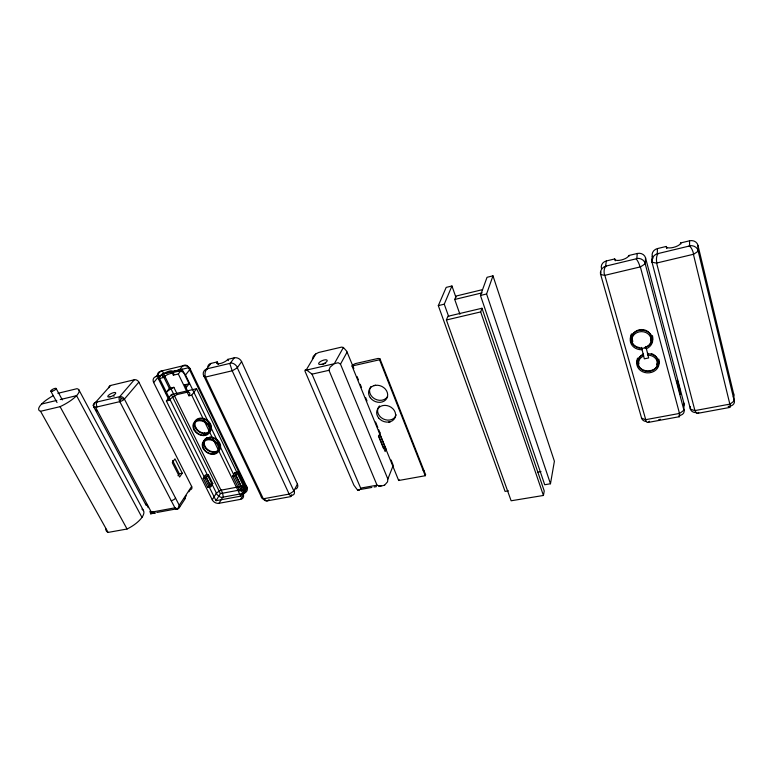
<?xml version="1.0" encoding="UTF-8"?>
<svg xmlns="http://www.w3.org/2000/svg" width="773" height="773" viewBox="0 0 773 773"><rect width="100%" height="100%" fill="white"/><g stroke="black" fill="none" stroke-linecap="round" stroke-linejoin="round"><path stroke-width="1.16" d="M312.379 359.059L313.403 356.15L315.809 353.937A23.412 8.406 -22.6 0 1 318.698 352.469L341.531 347.125A23.412 8.406 -22.6 0 1 343.386 347.492L346.681 351.155L353.86 368.46M657.475 248.577L657.272 253.457A21.286 7.401 -15.6 0 0 657.929 253.592L688.946 246.123A21.286 7.401 -15.6 0 0 689.622 245.659L689.516 240.809L680.655 242.954A7.479 2.599 -15.6 0 1 673.399 247.418A7.479 2.599 -15.6 0 1 666.191 246.461L657.475 248.577A6.976 6.261 -9.6 0 0 652.277 256.288L651.987 262.076L690.386 408.898A26.543 12.387 -12.8 0 0 694.917 410.598L729.847 404.134A26.543 12.387 -12.8 0 0 734.224 400.752L733.625 393.757L697.951 245.312A7.121 6.329 -12.9 0 0 689.516 240.809M647.59 352.797L647.542 353.792A11.141 9.547 -0.4 0 1 658.354 366.653A11.141 9.547 -0.4 0 1 640.363 370.383A11.141 9.547 -0.4 0 1 643.194 354.701L643.252 353.705M647.697 353.203L647.909 355.145A9.556 8.194 -0.4 0 1 656.808 366.267A9.556 8.194 -0.4 0 1 641.503 369.436A9.556 8.194 -0.4 0 1 643.561 356.053L643.358 354.102M641.503 347.386L644.334 358.846L648.673 357.947L645.851 346.468L646.18 348.816A11.237 9.769 -1.1 0 0 649.136 332.786A11.237 9.769 -1.1 0 0 630.961 336.584A11.237 9.769 -1.1 0 0 641.822 349.734L641.764 348.323A10.735 9.334 -1.2 0 0 646.112 347.425M600.94 271.98L600.602 274.309L641.532 417.951A25.78 12.136 -14.2 0 0 645.726 419.671L679.496 413.429A25.78 12.136 -14.2 0 0 683.921 410.086L645.175 263.68L645.552 257.892A6.88 6.213 -7.2 0 0 637.242 253.476L628.7 255.544A7.257 2.541 -16.6 0 1 621.415 259.97A7.257 2.541 -16.6 0 1 614.728 258.936L606.322 260.974A6.754 6.136 -3 0 0 601.462 268.492M360.778 488.778L358.778 490.266A3.739 1.469 79.9 0 0 359.136 489.705L357.551 489.985M637.242 253.476L636.846 258.366A20.649 7.228 -16.6 0 1 636.16 258.82L606.235 266.028A20.649 7.228 -16.6 0 1 605.626 265.883L606.322 260.974M550.473 483.763L554.396 461.239L492.971 275.835L487.038 277.304L480.458 295.46L544.714 484.739L550.473 483.763L486.584 293.982L492.971 275.835M543.429 495.464L544.24 490.981L481.985 308.253L447.886 316.302L446.398 319.983L511.127 500.778L543.429 495.464L480.69 311.915L481.985 308.253M378.103 358.44L355.338 363.6A23.238 8.822 -22 0 0 352.498 365.117L352.024 366.006L398.675 480.497L425.247 475.733L425.594 474.738L379.987 358.894A23.229 8.812 -22 0 0 378.103 358.44M398.675 480.497L399.061 479.502M384.693 485.086L387.553 481.811L387.853 479.038L393.235 465.394L391.119 460.003M459.925 314.263L454.727 299.47L456.118 296.049L482.255 289.701M385.978 449.586L385.147 451.577L378.799 436.03L380.084 433.083L378.722 429.759M448.717 316.679L444.262 304.185L451.944 285.981L446.185 287.401L438.32 305.625L505.078 491.406L508.431 490.845M425.247 475.733L379.553 359.783L379.987 358.894M291.721 495L291.527 495.367A16.542 7.343 -25.1 0 1 291.092 495.667M263.303 498.788L205.473 377.06A23.374 7.701 -24.3 0 1 203.705 375.668L261.371 496.904A22.098 9.73 -25.1 0 0 263.303 498.788L289.15 494.092A22.098 9.73 -25.1 0 0 293.837 490.981L297.412 484.072L241.62 361.667A5.884 4.783 35.1 0 0 234.258 357.822L227.822 359.368A6.174 2.01 -24.3 0 1 220.402 363.503A6.174 2.01 -24.3 0 1 217.271 361.899L210.923 363.426A5.846 4.686 35.8 0 0 207.84 366.673M124.163 398.994L121.081 398.704A6.638 1.159 -61.5 0 0 119.796 401.622L174.92 507.832A3.527 1.933 80.3 0 0 177.742 508.644L178.631 507.291M387.853 479.038L340.487 364.141L347.106 352.092M343.386 347.492L334.322 363.677L338.188 362.721L340.487 364.141M240.577 499.348A5.421 4.116 29.5 0 0 243.137 494.111L247.06 487.377L190.226 369.03A22.987 7.324 -25.2 0 0 188.593 367.716L163.576 373.726A22.987 7.324 -25.2 0 0 158.62 376.596L153.682 382.567L212.256 499.812A5.372 4.049 30.2 0 0 218.991 503.3L240.577 499.348L243.939 493.58A16.291 7.005 -26.3 0 0 243.698 493.319A5.537 4.367 -87 0 0 245.399 485.502M242.925 490.275L244.964 486.806L237.891 472.09L234.77 472.69L232.673 476.12L239.804 490.855L242.925 490.275L235.804 475.511L237.891 472.09M240.722 496.15L244.877 489.048L196.564 388.732L171.413 394.549L166.369 400.965L216.034 500.691L240.722 496.15L191.723 395.167L196.564 388.732M239.804 490.855L241.862 487.386L244.964 486.806M315.809 353.937L306.108 370.122L304.968 370.161L304.997 371.185L353.928 485.241L357.474 489.947M218.991 503.3L222.489 497.551A16.291 7.005 -26.3 0 1 223.146 497.126L243.698 493.319M216.034 500.691L220.382 493.618L244.877 489.048M212.256 499.812L216.421 493.116A21.77 9.266 -26.3 0 1 221.001 490.169L245.263 485.608A21.77 9.266 -26.3 0 1 247.06 487.377A5.498 4.667 -1.3 0 1 243.862 493.387M210.758 486.768L212.797 483.55L208.372 474.622L205.318 475.221L203.241 478.41L207.695 487.357L210.758 486.768L206.304 477.811L208.372 474.622M207.695 487.357L209.754 484.14L212.797 483.55M179.288 507.658L185.404 498.343M184.293 498.701L186.254 495.735M188.863 491.773L190.168 489.792A3.459 2.59 31.7 0 0 191.656 486.439L138.86 382.133A3.662 2.812 37.8 0 0 134.309 379.765L110.626 385.466L95.562 402.346A3.739 2.783 37.8 0 0 93.804 404.646M191.656 486.439L179.249 505.252A3.546 2.609 31.5 0 1 177.742 508.644L156.851 512.48M206.275 438.668A9.102 7.034 32.3 0 1 209.377 438.02L210.024 437.064A9.092 7.025 32.4 0 1 220.547 447.577A9.092 7.025 32.4 0 1 207.724 450.273A9.092 7.025 32.4 0 1 206.932 437.721L206.575 439.277A8.387 6.474 32.3 0 1 209.676 438.629L210.024 437.064M206.575 439.277L206.932 437.721M182.254 473.192L179.616 477.047L172.282 462.66L174.978 458.862L182.254 473.192L179.317 473.772L177.993 475.704M204.033 434.078A8.513 6.609 33.5 0 0 207.145 433.421L207.792 432.474L207.425 434.001A9.199 7.141 33.5 0 1 204.323 434.658L204.69 433.131L204.323 434.658M205.473 377.06L232.2 370.789A23.374 7.701 -24.3 0 0 237.282 367.755L241.62 361.667M234.258 357.822L230.499 362.981A17.566 5.711 -24.3 0 1 229.774 363.416L207.241 368.779A17.566 5.711 -24.3 0 1 207 368.576L210.923 363.426M189.105 383.785L185.404 388.577A11.904 3.923 -25.3 0 0 184.563 384.848L189.105 383.785L182.08 369.262L162.282 374.026L158.388 378.741L169.123 400.337A11.866 3.991 -25.3 0 1 177.375 394.481L188.052 392.017A11.866 3.991 -25.3 0 1 188.921 395.805L191.723 395.167M243.137 494.111L185.53 374.992L190.226 369.03M173.867 387.341L169.384 388.394L165.567 393.186A11.904 3.923 -25.3 0 1 173.867 387.341L177.375 394.481M158.388 378.741L163.277 377.572A6.068 1.913 -25.1 0 1 170.63 373.514A6.068 1.913 -25.1 0 1 173.355 375.166L178.302 373.987L182.08 369.262M153.682 382.567A5.74 4.454 37.1 0 1 156.001 376.596L162.079 375.137A6.068 1.904 -25.1 0 1 169.442 371.088A6.068 1.904 -25.1 0 1 172.157 372.721L178.321 371.243L182.389 366.18A5.836 4.532 -84.1 0 1 188.738 367.59M156.001 376.596L160.214 371.533A17.277 5.421 -25.1 0 1 160.929 371.117L182.167 365.987A17.277 5.421 -25.1 0 1 182.389 366.18A5.855 5.421 15.9 0 1 190.332 368.982M138.86 382.133L124.405 399.09A3.768 1.188 -26 0 1 119.786 401.641L95.581 407.284A6.725 4.136 18.1 0 1 92.963 405.303L95.562 402.346L119.728 396.665L134.309 379.765M384.558 485.164L380.103 486.362L377.05 485.202L360.662 488.101L312.002 374.103L307.509 370.721A3.933 1.633 77.1 0 1 307.818 369.774M373.852 385.611L375.63 385.225M390.278 421.816L388.577 422.164M57.869 393.322L76.991 388.684A22.417 6.484 -26.5 0 1 60.072 406.666L40.563 411.284L108.104 532.413L127.062 529.012A21.18 8.426 -28.3 0 0 141.903 509.107M454.727 299.47L482.159 292.832M438.32 305.625L444.262 304.185M480.458 295.46L486.584 293.982M41.616 404.037L56.758 400.404M60.246 399.564L76.556 395.65L141.971 517.388M600.602 274.309A27.47 9.749 -16.5 0 0 604.844 275.333L640.363 266.888A27.47 9.749 -16.5 0 0 645.175 263.68M651.987 262.076A28.311 9.972 -15.5 0 0 656.596 263.042L693.41 254.298A28.311 9.972 -15.5 0 0 698.183 251.061L697.951 245.312M446.398 319.983L480.69 311.915M166.369 400.965L169.123 400.337M306.185 370.151L334.178 363.754L330.09 367.175L328.94 370.248L377.031 485.173M312.021 374.151L328.96 370.315M352.024 366.006L379.553 359.783M203.241 478.41L206.304 477.811M232.673 476.12L235.804 475.511M386.104 448.301L383.408 448.263L378.451 436.117M174.92 507.832L151.344 512.18L95.581 407.284A3.749 1.159 -26.3 0 1 94.229 406.144M658.741 419.633L660.5 419.314M679.525 416.666L648.209 422.416M729.625 407.468L697.246 413.42M266.801 500.933L290.783 496.604M360.286 489.493L371.852 487.434M374.161 487.019L376.47 486.613M378.78 486.198L381.099 485.782M537.525 472.216L541.003 471.617M393.071 467.018L393.554 466.506M121.226 398.337L120.675 397.631M379.417 432.494L379.939 432.948M60.072 406.666L127.062 529.012M50.834 391.244L57.038 402.569M56.1 388.433L62.342 399.902M78.952 389.969L143.507 510.663M95.92 409.323L97.04 411.439M146.628 504.663L148.232 507.677M93.823 407.033L145.855 504.808M172.553 460.486L179.317 473.772M158.62 376.596L216.421 493.116M205.318 475.221L209.754 484.14M162.282 374.026L169.384 388.394M162.079 375.137L163.277 377.572M171.413 394.549L220.382 493.618M163.576 373.726L221.001 490.169M172.157 372.721L173.355 375.166M184.563 384.848L188.052 392.017M178.302 373.987L188.921 395.805M207.145 433.421L207.425 434.001M209.377 438.02L209.676 438.629M234.77 472.69L241.862 487.386M188.593 367.716L245.263 485.608M216.865 362.74L217.377 363.832M217.271 361.899L218.44 364.402M227.822 359.368L228.402 360.624M289.15 494.092L232.113 370.605L229.784 363.465M237.282 367.755L293.837 490.981M357.039 376.499L358.401 379.823M360.208 384.268L361.561 387.592M365.629 397.583L366.982 400.907M375.562 421.99L377.823 427.537M380.152 434.581L385.553 447.857M451.944 285.981L455.935 297.354M604.844 275.333L645.726 419.671M614.728 258.936L615.25 260.801M628.7 255.544L628.951 256.491M640.363 266.888L679.496 413.429M645.552 257.892L683.863 403.1L683.921 410.086M656.596 263.042L694.917 410.598M652.277 256.288L652.885 258.617M666.191 246.461L666.529 247.804M666.539 247.234L666.877 248.568M680.655 242.954L680.897 243.92M693.41 254.298L729.847 404.134M698.183 251.061L734.224 400.752M149.885 511.388L150.754 513.958L154.233 512.963A3.517 2.561 32.1 0 1 152.735 512.895M690.347 406.569L690.386 408.898M641.435 348.372A9.634 8.377 -1.1 0 1 632.488 337.009A9.634 8.377 -1.1 0 1 647.948 333.772A9.634 8.377 -1.1 0 1 645.803 347.454M679.119 413.024A6.551 1.333 68.2 0 1 678.559 416.347M636.247 259.11A6.957 1.527 69.9 0 1 640.005 266.666M684.105 410.086A6.638 5.169 23.7 0 1 679.023 415.43M636.875 258.453A6.928 6 28.2 0 1 645.378 263.651M649.436 421.217A6.455 2.908 -83.3 0 1 645.581 419.894M683.863 403.1A6.513 5.43 -0.5 0 1 683.593 406.202M646.566 421.556A6.513 5.691 -31.5 0 1 641.455 417.98M604.67 275.488A6.909 3.759 83.9 0 1 606.235 266.028M600.524 274.328A7.005 6.049 -37.9 0 1 605.684 266.125M652.509 335.733A11.199 9.74 -1.3 0 1 645.126 347.241M639.986 347.666A11.199 9.74 -1.3 0 1 631.473 333.907M658.828 359.155A11.102 9.527 -0.5 0 1 647.378 370.847A11.102 9.527 -0.5 0 1 637.551 358.16M646.228 347.831A11.218 9.749 -1.2 0 1 645.184 348.198M647.397 354.169A9.537 8.184 -0.4 0 1 647.958 354.16M651.233 353.493A9.518 8.174 -0.5 0 1 656.548 364.75M638.981 363.812A9.518 8.174 -0.5 0 1 642.527 354.507M632.836 341.347A9.605 8.348 -1.3 0 1 641.261 329.54A9.605 8.348 -1.3 0 1 650.624 340.7M733.625 393.757A6.706 5.537 -4.1 0 1 733.258 396.926M698.753 412.386A6.561 2.657 89.9 0 1 695.072 410.357M656.789 262.859A7.054 3.005 86.8 0 1 657.978 253.834M734.447 400.762A6.841 5.392 18.2 0 1 729.354 406.231M689.651 245.756A7.131 6.29 18.4 0 1 698.434 251.022M730.118 404.405A6.686 1.749 61.7 0 1 728.127 406.154M696.773 412.473A6.667 5.749 -33.6 0 1 690.318 408.927M651.91 262.095A7.199 6.097 -40 0 1 657.321 253.699M688.927 246.046A7.083 2.522 73 0 1 693.642 254.414M178.321 371.243A5.778 4.551 36.7 0 1 185.53 374.992M221.01 489.56A5.479 1.159 69.6 0 1 223.126 497.087M161.055 371.349A5.807 1.285 68 0 1 163.586 373.127M222.46 497.493A5.421 3.15 44 0 1 216.198 493.116M158.397 376.606A5.778 3.469 48.6 0 1 160.272 371.649M204.971 433.711A9.189 7.141 33.5 0 1 194.381 423.005A9.189 7.141 33.5 0 1 207.309 420.27A9.189 7.141 33.5 0 1 208.082 433.054M297.412 484.072A5.527 4.309 27.3 0 1 295.846 489.048M269.081 499.658A5.711 4.029 -85.4 0 1 263.342 498.749M205.521 377.021A6.029 4.512 87.2 0 1 207.319 368.953M294.146 491.01A5.672 3.556 41.5 0 1 291.489 495.251M230.538 363.059A6.039 3.952 46.9 0 1 237.601 367.726M291.15 496.421A5.749 0.754 64 0 1 289.092 493.802M265.468 499.899A5.643 5.073 1.5 0 1 261.274 496.942M203.608 375.697A6 5.363 5 0 1 207.077 368.769M174.94 507.822A6.339 4.29 21.9 0 0 178.109 508.847L179.249 505.281L124.405 399.09A3.768 2.85 37.4 0 0 119.728 396.665A3.71 2.126 75.6 0 0 119.786 401.641M150.793 513.707A6.319 0.638 -61.5 0 1 151.353 512.17M155.557 512.866A3.498 1.981 80.4 0 1 152.803 511.919M147.595 505.127A3.585 1.42 -27.6 0 1 146.097 503.658M175.558 498.112A3.604 1.459 -27.2 0 1 171.21 500.691M97.079 406.927A3.672 2.184 75.5 0 1 97.06 401.989M108.877 387.737A3.633 2.754 38.1 0 1 110.626 385.466M113.805 396.201A4.396 1.362 -26 0 1 114.182 396.056M40.563 411.284A22.417 6.484 -26.5 0 1 52.854 395.892M108.104 532.413A21.18 8.426 -28.3 0 1 105.785 528.809M423.15 470.438A22.069 10.6 -21.9 0 1 424.058 470.815M424.686 474.351A22.021 10.658 -21.9 0 1 425.594 474.738M396.182 414.84A9.682 8.078 23.7 0 1 382.973 418.802A9.682 8.078 23.7 0 1 379.456 405.931M387.621 396.472A9.769 8.232 25 0 1 374.547 398.762A9.769 8.232 25 0 1 370.856 386.558M358.701 490.285A9.044 4.445 80.9 0 1 357.561 490.111M322.467 364.547A4.619 1.681 -22.7 0 1 325.655 363.329M305.837 369.832A9.498 1.817 38.1 0 1 307.103 370.286M677.39 380.065L677.39 383.35L680.317 394.423L680.308 391.099L677.39 380.065M194.467 429.827A8.522 6.609 33.5 0 0 208.304 433.015A8.522 6.609 33.5 0 0 201.685 420.908A8.522 6.609 33.5 0 0 194.467 429.827M195.907 427.788A8.503 6.599 33.5 0 0 209.705 430.976A8.503 6.599 33.5 0 0 203.115 418.889A8.503 6.599 33.5 0 0 195.907 427.788M193.994 429.836A9.208 7.15 33.5 0 0 208.952 433.295A9.208 7.15 33.5 0 0 201.801 420.203A9.208 7.15 33.5 0 0 193.994 429.836M203.241 448.64A9.121 7.034 32.3 0 0 218.083 452.108A9.121 7.034 32.3 0 0 211.058 439.238A9.121 7.034 32.3 0 0 203.241 448.64M205.145 446.562A8.377 6.474 32.4 0 0 218.788 449.741A8.377 6.474 32.4 0 0 212.333 437.905A8.377 6.474 32.4 0 0 205.145 446.562M203.743 448.63A8.406 6.484 32.3 0 0 217.426 451.819A8.406 6.484 32.3 0 0 210.942 439.953A8.406 6.484 32.3 0 0 203.743 448.63M110.037 396.858A4.406 1.353 -26 0 0 115.747 392.926A4.406 1.353 -26 0 0 109.495 394.52A4.406 1.353 -26 0 0 110.037 396.858M52.216 391.225A3.005 0.841 -26.4 0 0 56.178 388.577A3.005 0.841 -26.4 0 0 52.004 389.708A3.005 0.841 -26.4 0 0 52.216 391.225M370.267 397.689A9.817 8.252 25 0 0 386.761 398.443A9.817 8.252 25 0 0 377.359 385.244A9.817 8.252 25 0 0 370.267 397.689M378.625 417.942A9.73 8.107 23.7 0 0 394.897 417.961A9.73 8.107 23.7 0 0 384.877 405.371A9.73 8.107 23.7 0 0 378.625 417.942M321.085 364.412A4.628 1.672 -22.7 0 0 327.221 360.46A4.628 1.672 -22.7 0 0 320.447 361.551A4.628 1.672 -22.7 0 0 321.085 364.412"/></g></svg>
